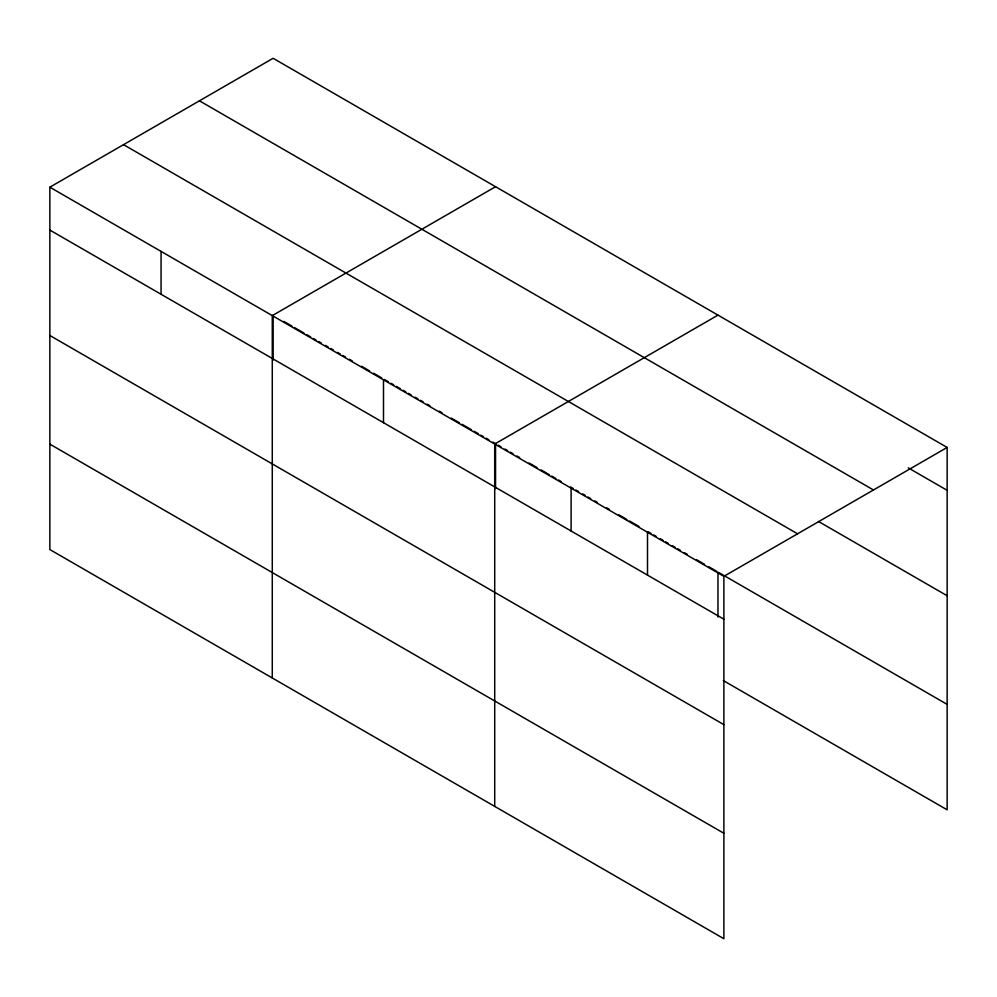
<?xml version="1.0" encoding="UTF-8"?>
<svg xmlns="http://www.w3.org/2000/svg" width="997" height="997" viewBox="0 0 997 997"><rect width="100%" height="100%" fill="white"/><g stroke="black" fill="none" stroke-linecap="round" stroke-linejoin="round"><path stroke-width="1.5" d="M723.884 724.645L723.884 576.341L49.85 187.187L49.85 549.559L723.884 938.713L723.884 724.645L49.85 335.49M723.336 680.59L947.15 809.813L947.15 447.441L273.116 58.287L49.85 187.187M495.546 186.713L272.281 315.613L272.281 677.972M717.977 315.127L494.711 444.026L494.711 806.399M723.884 576.341L947.15 447.441M908.279 467.88L947.15 490.312M199.437 100.822L873.472 489.976M818.487 521.468L947.15 595.745M123.528 144.652L797.563 533.806M283.833 321.408L291.872 326.056M294.551 327.602L303.923 333.023M306.602 334.568L310.628 336.886M313.307 338.432L315.987 339.977M318.666 341.522L321.346 343.08M325.371 345.398L328.05 346.944M330.73 348.489L333.409 350.034M337.422 352.365L340.102 353.91M342.794 355.455L345.473 357.001M349.486 359.319L352.165 360.864M361.55 366.285L369.588 370.921M373.601 373.252L381.652 377.888M384.331 379.433L388.344 381.751M391.023 383.309L393.703 384.854M396.382 386.4L400.408 388.718M403.087 390.263L405.767 391.809M408.446 393.366L411.125 394.912M415.151 397.23L417.83 398.775M420.51 400.32L423.189 401.866M427.202 404.196L429.881 405.742M439.266 411.15L441.945 412.696M451.329 418.117L459.368 422.753M462.047 424.311L471.419 429.719M474.098 431.265L478.124 433.583M480.803 435.141L483.483 436.686M486.162 438.231L488.842 439.777M492.867 442.095L495.546 443.64L495.546 488.605M498.226 445.198L500.905 446.743M504.918 449.061L507.598 450.607M510.277 452.152L512.957 453.697M516.982 456.028L519.661 457.573M529.046 462.982L537.084 467.63M541.097 469.948L549.135 474.584M551.827 476.142L555.84 478.46M558.519 480.006L561.199 481.551M570.583 486.972L573.263 488.518M575.942 490.063L578.621 491.608M582.634 493.926L585.326 495.484M588.006 497.029L590.685 498.575M594.698 500.893L597.377 502.438M606.762 507.859L609.441 509.405M618.825 514.813L626.864 519.462M629.543 521.007L638.915 526.428M648.299 531.837L650.979 533.383M653.658 534.928L656.338 536.486M660.363 538.804L663.042 540.349M665.722 541.894L668.401 543.44M672.414 545.758L675.094 547.316M677.773 548.861L680.453 550.406M684.478 552.724L687.157 554.27M696.542 559.691L704.58 564.327M708.593 566.645L716.631 571.293M719.311 572.839L947.15 704.381M49.85 230.058L723.884 619.212M49.85 444.126L723.884 833.28M717.977 572.066L717.977 617.031M647.502 532.236L647.502 575.107M571.107 488.131L571.107 531.002M383.496 379.82L383.496 422.691M273.116 315.226L273.116 360.191M161.065 251.394L161.065 294.265"/></g></svg>
